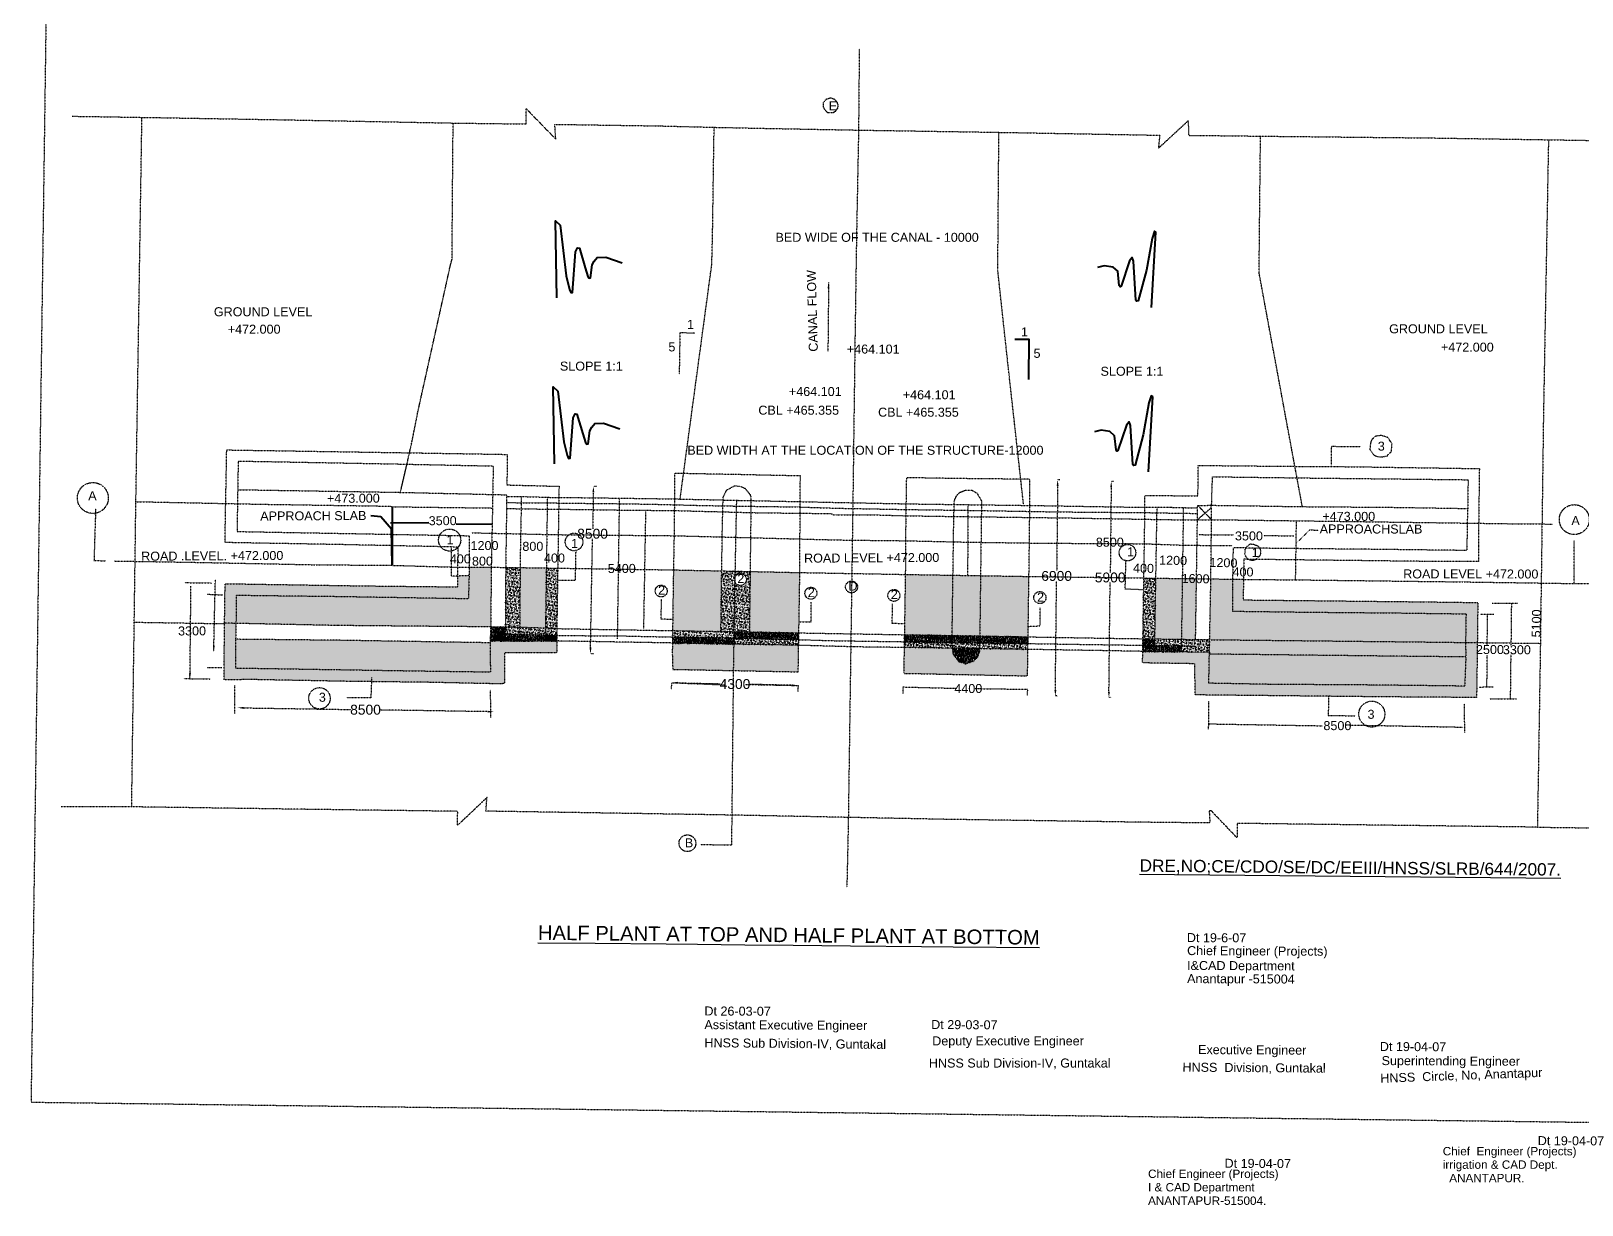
# Model space of a CAD drawing. Header units: metres. Extents: x 17032 to 26860, y 20130 to 24759.
# Drawn here: x 20318 to 24244, y 20130 to 23101 of the extents above; entities that cross this region are included whole.
import ezdxf

# ---------------------------------------------------------------- set-up
doc = ezdxf.new("R2010")
doc.units = ezdxf.units.M
doc.header["$MEASUREMENT"] = 0
doc.linetypes.add('DASHDOT', pattern=[1, 0.5, -0.25, 0, -0.25])
doc.layers.add('DIMENSION', color=255, linetype='Continuous')
doc.styles.get("Standard").update_dxf_attribs({"font": 'arial.ttf'})
doc.dimstyles.new('dig', dxfattribs={"dimtxt": 25, "dimasz": 15, "dimexe": 0.18, "dimexo": 0.0625, "dimgap": 0.09, "dimtad": 0, "dimtih": 1, "dimtoh": 1, "dimdec": 4, "dimzin": 0, "dimdsep": 46, "dimtxsty": 'Standard', "dimcen": 0.09, "dimadec": 0, "dimazin": 0, "dimtfac": 1, "dimtdec": 4, "dimtofl": 0, "dimtmove": 0, "dimatfit": 3, "dimfxl": 1, "dimtolj": 1, "dimtzin": 0, "dimarcsym": 0})
pattern_1 = [(50, (0, 0), (7.1726018, -0.6275213), [0.75, -8.25]), (355, (0, 0), (-1.3875133, 7.5219213), [0.6, -6.6]), (100.451444, (0.598, -0.052), (5.7850885, 6.8943999), [0.637402, -7.0114211]), (46.1842, (0, 2), (10.6724133, -1.6551928), [1.125, -12.375]), (96.635635, (0.889, 1.862), (9.3466195, 9.741186), [0.9561034, -10.5171376]), (351.184164, (0, 2), (9.3466195, 9.741186), [0.9, -9.9]), (21, (1, 1.5), (5.9690705, -4.0261889), [0.75, -8.25]), (326, (1, 1.5), (2.4331533, 7.2515005), [0.6, -6.6]), (71.451445, (1.4974, 1.1645), (8.4022238, 3.2253115), [0.6374019, -7.0114211]), (37.5, (0, 0), (0.12159855, 3.32893854), [0, -6.52, 0, -6.7, 0, -6.625]), (7.5, (0, 0), (2.63069537, 3.9441171), [0, -3.82, 0, -6.37, 0, -2.525]), (327.5, (-2.23, 0), (5.33822436, -0.22554872), [0, -2.5, 0, -7.8, 0, -10.35]), (317.5, (-3.23, 0), (5.8318617, 1.0010498), [0, -3.25, 0, -5.18, 0, -7.35])]

# ---------------------------------------------------------------- blocks, each defined once
blk = doc.blocks.new('*D8')
at = {"layer": 'Defpoints', "color": 0, "linetype": 'DASHDOT', "lineweight": 40, "ltscale": 0.02, "transparency": 16777216}
for p in [(21749.2, 21948.5), (21733.7, 21525.2), (21741.6, 21525.1)]:
    blk.add_point(p, dxfattribs=at)
at = {"layer": 'DIMENSION', "color": 0, "linetype": 'DASHDOT', "lineweight": -2, "ltscale": 0.02, "transparency": 16777216}
for p, q in [((21749.1, 21948.5), (21741.1, 21948.6)), ((21741.1, 21933.6), (21739.4, 21841.7)), ((21734, 21540.2), (21738.9, 21816)), ((21741.5, 21525.1), (21733.5, 21525.2))]:
    blk.add_line(p, q, dxfattribs=at)
at = {"layer": 'DIMENSION', "color": 0, "linetype": 'DASHDOT', "lineweight": 40, "ltscale": 0.02, "transparency": 16777216}
for points in [[(21738.6, 21933.7), (21743.6, 21933.6), (21741.3, 21948.6)], [(21731.5, 21540.3), (21736.5, 21540.2), (21733.7, 21525.2)]]:
    blk.add_solid(points, dxfattribs=at)
at = {"layer": 'DIMENSION', "color": 0, "linetype": 'DASHDOT', "ltscale": 0.02, "transparency": 16777216, "insert": (21739.2, 21828.8), "char_height": 25, "attachment_point": 5}
blk.add_mtext('\\A1;8500', dxfattribs=at)
blk = doc.blocks.new('*D9')
at = {"layer": 'Defpoints', "color": 0, "linetype": 'DASHDOT', "lineweight": 40, "ltscale": 0.02, "transparency": 16777216}
for p in [(22922.1, 21965.1), (22910.5, 21418.3), (22916.2, 21418.2)]:
    blk.add_point(p, dxfattribs=at)
at = {"layer": 'DIMENSION', "color": 0, "linetype": 'DASHDOT', "lineweight": -2, "ltscale": 0.02, "transparency": 16777216}
for p, q in [((22916.3, 21950.2), (22913.9, 21734.9)), ((22922.1, 21965.1), (22916.2, 21965.2)), ((22910.6, 21433.3), (22913.6, 21709.2)), ((22916.1, 21418.2), (22910.3, 21418.3))]:
    blk.add_line(p, q, dxfattribs=at)
at = {"layer": 'DIMENSION', "color": 0, "linetype": 'DASHDOT', "lineweight": 40, "ltscale": 0.02, "transparency": 16777216}
for points in [[(22913.8, 21950.2), (22918.8, 21950.2), (22916.4, 21965.2)], [(22908.1, 21433.3), (22913.1, 21433.3), (22910.5, 21418.3)]]:
    blk.add_solid(points, dxfattribs=at)
at = {"layer": 'DIMENSION', "color": 0, "linetype": 'DASHDOT', "ltscale": 0.02, "transparency": 16777216, "insert": (22913.8, 21722), "char_height": 25, "attachment_point": 5}
blk.add_mtext('\\A1;6900', dxfattribs=at)
blk = doc.blocks.new('*D10')
at = {"layer": 'Defpoints', "color": 0, "linetype": 'DASHDOT', "lineweight": 40, "ltscale": 0.02, "transparency": 16777216}
for p in [(23057.7, 21961.2), (23046, 21414.3), (23051.7, 21414.3)]:
    blk.add_point(p, dxfattribs=at)
at = {"layer": 'DIMENSION', "color": 0, "linetype": 'DASHDOT', "lineweight": -2, "ltscale": 0.02, "transparency": 16777216}
for p, q in [((23051.8, 21946.3), (23049.5, 21730.9)), ((23057.6, 21961.2), (23051.8, 21961.3)), ((23046.2, 21429.3), (23049.2, 21705.2)), ((23051.7, 21414.3), (23045.8, 21414.3))]:
    blk.add_line(p, q, dxfattribs=at)
at = {"layer": 'DIMENSION', "color": 0, "linetype": 'DASHDOT', "lineweight": 40, "ltscale": 0.02, "transparency": 16777216}
for points in [[(23049.3, 21946.3), (23054.3, 21946.2), (23052, 21961.3)], [(23043.7, 21429.4), (23048.7, 21429.3), (23046, 21414.3)]]:
    blk.add_solid(points, dxfattribs=at)
at = {"layer": 'DIMENSION', "color": 0, "linetype": 'DASHDOT', "ltscale": 0.02, "transparency": 16777216, "insert": (23049.3, 21718.1), "char_height": 25, "attachment_point": 5}
blk.add_mtext('\\A1;5900', dxfattribs=at)
blk = doc.blocks.new('*D15')
at = {"layer": 'Defpoints', "color": 0, "linetype": 'DASHDOT', "lineweight": 40, "ltscale": 0.02, "transparency": 16777216}
for p in [(20840.6, 21388.5), (21488.3, 21378.4), (21488.3, 21378.4)]:
    blk.add_point(p, dxfattribs=at)
at = {"layer": 'DIMENSION', "color": 0, "linetype": 'DASHDOT', "lineweight": -2, "ltscale": 0.02, "transparency": 16777216}
for p, q in [((20840.6, 21388.5), (20840.6, 21388.6)), ((20855.6, 21388.2), (21127, 21384)), ((21473.3, 21378.6), (21201.8, 21382.8)), ((21488.3, 21378.4), (21488.3, 21378.6))]:
    blk.add_line(p, q, dxfattribs=at)
at = {"layer": 'DIMENSION', "color": 0, "linetype": 'DASHDOT', "lineweight": 40, "ltscale": 0.02, "transparency": 16777216}
for points in [[(20855.6, 21390.7), (20855.6, 21385.7), (20840.6, 21388.5)], [(21473.3, 21381.1), (21473.2, 21376.1), (21488.3, 21378.4)]]:
    blk.add_solid(points, dxfattribs=at)
at = {"layer": 'DIMENSION', "color": 0, "linetype": 'DASHDOT', "ltscale": 0.02, "transparency": 16777216, "insert": (21164.4, 21383.4), "char_height": 25, "attachment_point": 5}
blk.add_mtext('\\A1;8500', dxfattribs=at)
blk = doc.blocks.new('*D16')
at = {"layer": 'Defpoints', "color": 0, "linetype": 'DASHDOT', "lineweight": 40, "ltscale": 0.02, "transparency": 16777216}
for p in [(21939.9, 21452), (22259.4, 21444.9), (22259.4, 21444.9)]:
    blk.add_point(p, dxfattribs=at)
at = {"layer": 'DIMENSION', "color": 0, "linetype": 'DASHDOT', "lineweight": -2, "ltscale": 0.02, "transparency": 16777216}
for p, q in [((21939.9, 21452), (21939.9, 21452.2)), ((21954.9, 21451.6), (22061.8, 21449.3)), ((22244.4, 21445.2), (22137.5, 21447.6)), ((22259.4, 21444.9), (22259.4, 21445.1))]:
    blk.add_line(p, q, dxfattribs=at)
at = {"layer": 'DIMENSION', "color": 0, "linetype": 'DASHDOT', "lineweight": 40, "ltscale": 0.02, "transparency": 16777216}
for points in [[(21955, 21454.1), (21954.8, 21449.1), (21939.9, 21452)], [(22244.4, 21447.7), (22244.3, 21442.7), (22259.4, 21444.9)]]:
    blk.add_solid(points, dxfattribs=at)
at = {"layer": 'DIMENSION', "color": 0, "linetype": 'DASHDOT', "ltscale": 0.02, "transparency": 16777216, "insert": (22099.6, 21448.4), "char_height": 25, "attachment_point": 5}
blk.add_mtext('\\A1;4300', dxfattribs=at)

msp = doc.modelspace()

# ---------------------------------------------------------------- hatches: boundary and pattern name
at = {"lineweight": 40}
h = msp.add_hatch(dxfattribs=at)
h.set_pattern_fill('AR-CONC', color=256)
h.set_pattern_definition(pattern_1)
h.paths.add_polyline_path([(21426.51521, 21722.9429), (21397.61459, 21721.78055), (21398.19967, 21694.38236), (21154.92263, 21697.02409), (20808.97343, 21702.53101), (20807.63384, 21602.59325), (20836.50064, 21601.98908), (20837.25056, 21672.60192), (21104.02175, 21669.44365), (21425.00653, 21664.06328)])
h = msp.add_hatch(dxfattribs=at)
h.set_pattern_fill('AR-CONC', color=256)
h.set_pattern_definition(pattern_1)
h.paths.add_polyline_path([(21482.57777, 21742.61713), (21482.60823, 21744.00844), (21426.49061, 21744.31536), (21426.51521, 21722.9429), (21425.00653, 21664.06328), (21104.02175, 21669.44365), (20837.25056, 21672.60192), (20836.50064, 21601.98908), (21093.95484, 21596.60061), (21481.42489, 21593.19261)])
h = msp.add_hatch(dxfattribs=at)
h.set_pattern_fill('AR-CONC', color=256)
h.set_pattern_definition(pattern_1)
h.paths.add_polyline_path([(21555.87833, 21743.25393), (21519.22237, 21743.80818), (21518.73515, 21592.86444), (21554.90065, 21591.75491), (21554.90241, 21631.79445)])
h = msp.add_hatch(dxfattribs=at)
h.set_pattern_fill('AR-CONC', color=256)
h.set_pattern_definition(pattern_1)
h.paths.add_polyline_path([(21622.12421, 21742.25228), (21555.87833, 21743.25393), (21554.90241, 21631.79445), (21554.90065, 21591.75491), (21619.96724, 21589.75871)])
h = msp.add_hatch(dxfattribs=at)
h.set_pattern_fill('AR-CONC', color=256)
h.set_pattern_definition(pattern_1)
h.paths.add_polyline_path([(21650.95495, 21741.81635), (21622.12421, 21742.25228), (21619.9703, 21589.97491), (21619.97245, 21589.75855), (21648.74999, 21588.87568), (21649.19667, 21630.96255)])
h = msp.add_hatch(dxfattribs=at)
h.set_pattern_fill('AR-CONC', color=256)
h.set_pattern_definition(pattern_1)
h.paths.add_polyline_path([(22066.06747, 21734.8463), (21946.50756, 21737.3475), (21943.83619, 21737.38789), (21943.20688, 21703.36008), (21941.63127, 21583.71981), (22063.9121, 21581.5782)])
h = msp.add_hatch(dxfattribs=at)
h.set_pattern_fill('AR-CONC', color=256)
h.set_pattern_definition(pattern_1)
h.paths.add_polyline_path([(22099.42272, 21685.74403), (22099.83076, 21706.54515, -0.113983556), (22098.30303, 21713.15966, -0.1239293436), (22100.1006, 21720.30068), (22100.37185, 21734.12865), (22066.06747, 21734.8463), (22063.9121, 21581.5782), (22097.73754, 21580.98578)])
h = msp.add_hatch(dxfattribs=at)
h.set_pattern_fill('AR-CONC', color=256)
h.set_pattern_definition(pattern_1)
h.paths.add_polyline_path([(22137.35231, 21670.44256), (22137.97877, 21733.34192), (22100.37185, 21734.12865), (22100.1006, 21720.30068, -0.7794712909), (22128.46896, 21713.15966, -0.7953586381), (22099.83076, 21706.54515), (22099.42272, 21685.74403), (22097.73754, 21580.98578), (22124.95795, 21580.50905), (22135.91171, 21580.30863)])
h = msp.add_hatch(dxfattribs=at)
h.set_pattern_fill('AR-CONC', color=256)
h.set_pattern_definition(pattern_1)
h.paths.add_polyline_path([(22263.34107, 21700.46545), (22263.53682, 21730.71772), (22262.70176, 21730.73271), (22137.97877, 21733.34192), (22137.35231, 21670.44256), (22135.91171, 21580.30863), (22261.34408, 21578.01366)])
h = msp.add_hatch(dxfattribs=at)
h.set_pattern_fill('AR-CONC', color=256)
h.set_pattern_definition(pattern_1)
h.paths.add_polyline_path([(22651.40341, 21723.95156), (22546.88074, 21725.6325), (22530.69793, 21725.92294), (22528.49968, 21579.39865), (22528.39375, 21573.33176), (22649.41014, 21571.23395), (22649.39866, 21581.01338)])
h = msp.add_hatch(dxfattribs=at)
h.set_pattern_fill('AR-CONC', color=256)
h.set_pattern_definition(pattern_1)
h.paths.add_polyline_path([(22720.4941, 21671.65048), (22721.18103, 21722.8294), (22651.40341, 21723.95156), (22649.39866, 21581.01338), (22649.41014, 21571.23395), (22719.28416, 21570.02269)])
h = msp.add_hatch(dxfattribs=at)
h.set_pattern_fill('AR-CONC', color=256)
h.set_pattern_definition(pattern_1)
h.paths.add_polyline_path([(22843.71538, 21720.8588), (22721.18103, 21722.8294), (22720.4941, 21671.65048), (22719.28416, 21570.02269), (22841.57398, 21567.90281)])
h = msp.add_hatch(dxfattribs=at)
h.set_pattern_fill('AR-CONC', color=256)
h.set_pattern_definition(pattern_1)
h.paths.add_polyline_path([(23164.98273, 21716.4939), (23134.67081, 21716.90183), (23132.29639, 21563.17046), (23162.37, 21562.75065)])
h = msp.add_hatch(dxfattribs=at)
h.set_pattern_fill('AR-CONC', color=256)
h.set_pattern_definition(pattern_1)
h.paths.add_polyline_path([(23232.66901, 21715.58298), (23164.98273, 21716.4939), (23162.37, 21562.75065), (23230.38208, 21561.80125)])
h = msp.add_hatch(dxfattribs=at)
h.set_pattern_fill('AR-CONC', color=256)
h.set_pattern_definition(pattern_1)
h.paths.add_polyline_path([(23267.85414, 21715.10947), (23232.66901, 21715.58298), (23230.38208, 21561.80125), (23265.50326, 21561.31098)])
h.paths.add_polyline_path([(23220.42377, 21692.48232), (23302.5825, 21690.58657), (23303.66532, 21737.51444), (23221.50659, 21739.41019)], flags=9)
h = msp.add_hatch(dxfattribs=at)
h.set_pattern_fill('AR-CONC', color=256)
h.set_pattern_definition(pattern_1)
h.paths.add_polyline_path([(23950.08451, 21626.17173), (23886.50776, 21626.92327), (23795.51338, 21628.23066), (23533.32166, 21630.61358), (23358.92329, 21632.9093), (23358.78986, 21691.41644), (23359.15543, 21713.88075), (23304.13361, 21714.62122), (23303.89753, 21694.74456), (23301.22273, 21567.5672), (23301.09517, 21560.81414), (23303.14083, 21560.78559), (23868.05285, 21554.67888), (23948.89669, 21553.72931)])
h = msp.add_hatch(dxfattribs=at)
h.set_pattern_fill('AR-CONC', color=256)
h.set_pattern_definition(pattern_1)
h.paths.add_polyline_path([(23979.91153, 21654.80908), (23848.41305, 21656.52017), (23385.97155, 21661.45669), (23386.40037, 21690.04383), (23386.75236, 21713.50935), (23359.15543, 21713.88075), (23358.78986, 21691.41644), (23358.92329, 21632.9093), (23533.32166, 21630.61358), (23795.51338, 21628.23066), (23886.50776, 21626.92327), (23950.08451, 21626.17173), (23948.89669, 21553.72931), (23978.63621, 21553.38)])
h = msp.add_hatch(dxfattribs=at)
h.set_pattern_fill('AR-CONC', color=256)
h.set_pattern_definition(pattern_1)
h.paths.add_polyline_path([(20835.60539, 21561.74806), (20836.50064, 21601.98908), (20807.63384, 21602.59325), (20806.78657, 21523.97733), (20806.90766, 21459.52626), (20888.62063, 21459.60581), (21124.09593, 21455.14402), (21321.44917, 21452.88473), (21509.8944, 21448.74489), (21515.82994, 21450.83804), (21516.46411, 21527.26384), (21648.39758, 21527.26384), (21648.39758, 21555.671), (21648.4174, 21557.53917), (21515.28989, 21557.53917), (21481.01838, 21557.53917), (21480.96464, 21552.82615), (21481.2495, 21479.19406), (21286.64992, 21481.92399), (21088.31717, 21485.07803), (20834.88121, 21489.16061)])
h = msp.add_hatch(dxfattribs=at)
h.set_pattern_fill('AR-CONC', color=256)
h.set_pattern_definition(pattern_1)
h.paths.add_polyline_path([(21499.15518, 21574.52597), (21481.42489, 21593.19261), (21481.01838, 21557.53917)])
h = msp.add_hatch(dxfattribs=at)
h.set_pattern_fill('AR-CONC', color=256)
h.set_pattern_definition(pattern_1)
h.paths.add_polyline_path([(21518.73515, 21592.86444), (21481.42489, 21593.19261), (21499.15518, 21574.52597)])
h = msp.add_hatch(dxfattribs=at)
h.set_pattern_fill('AR-CONC', color=256)
h.set_pattern_definition(pattern_1)
h.paths.add_polyline_path([(21518.73515, 21592.86444), (21499.15518, 21574.52597), (21515.28989, 21557.53917)])
h = msp.add_hatch(dxfattribs=at)
h.set_pattern_fill('AR-CONC', color=256)
h.set_pattern_definition(pattern_1)
h.paths.add_polyline_path([(21554.90064, 21591.71926), (21554.90065, 21591.75491), (21518.73515, 21592.86444), (21517.04038, 21575.48747), (21554.5474, 21574.28165)])
h = msp.add_hatch(dxfattribs=at)
h.set_pattern_fill('AR-CONC', color=256)
h.set_pattern_definition(pattern_1)
h.paths.add_polyline_path([(21480.96464, 21552.82615), (21088.20385, 21559.35675), (20835.60539, 21561.74806), (20834.88121, 21489.16061), (21088.31717, 21485.07803), (21286.64992, 21481.92399), (21481.2495, 21479.19406)])
h = msp.add_hatch(dxfattribs=at)
h.set_pattern_fill('AR-CONC', color=256)
h.set_pattern_definition(pattern_1)
h.paths.add_polyline_path([(21499.15518, 21574.52597), (21481.01838, 21557.53917), (21515.28989, 21557.53917)])
h = msp.add_hatch(dxfattribs=at)
h.set_pattern_fill('AR-CONC', color=256)
h.set_pattern_definition(pattern_1)
h.paths.add_polyline_path([(21554.5474, 21574.28165), (21517.04038, 21575.48747), (21515.28989, 21557.53917), (21554.20824, 21557.53917)])
h = msp.add_hatch(dxfattribs=at)
h.set_pattern_fill('AR-CONC', color=256)
h.set_pattern_definition(pattern_1)
h.paths.add_polyline_path([(21620.14679, 21572.17267), (21554.5474, 21574.28165), (21554.20824, 21557.53917), (21620.29186, 21557.53917)])
h = msp.add_hatch(dxfattribs=at)
h.set_pattern_fill('AR-CONC', color=256)
h.set_pattern_definition(pattern_1)
h.paths.add_polyline_path([(21619.97245, 21589.75855), (21554.90137, 21591.75489), (21554.5474, 21574.28165), (21620.14679, 21572.17267)])
h = msp.add_hatch(dxfattribs=at)
h.set_pattern_fill('AR-CONC', color=256)
h.set_pattern_definition(pattern_1)
h.paths.add_polyline_path([(21648.74999, 21588.87568), (21619.97245, 21589.75855), (21620.14679, 21572.17267), (21648.56302, 21571.25911)])
h = msp.add_hatch(dxfattribs=at)
h.set_pattern_fill('AR-CONC', color=256)
h.set_pattern_definition(pattern_1)
h.paths.add_polyline_path([(21648.56302, 21571.25911), (21620.14679, 21572.17267), (21620.29186, 21557.53917), (21648.4174, 21557.53917)])
h = msp.add_hatch(dxfattribs=at)
h.set_pattern_fill('AR-CONC', color=256)
h.set_pattern_definition(pattern_1)
h.paths.add_polyline_path([(22097.48104, 21565.04036), (21941.41719, 21567.46408), (21941.21747, 21552.29878), (22097.23101, 21549.49754)])
h = msp.add_hatch(dxfattribs=at)
h.set_pattern_fill('AR-CONC', color=256)
h.set_pattern_definition(pattern_1)
h.paths.add_polyline_path([(22097.73754, 21580.98578), (21941.63127, 21583.71981), (21941.41721, 21567.46588), (21941.67707, 21567.46004), (22097.48104, 21565.04036)])
h = msp.add_hatch(dxfattribs=at)
h.set_pattern_fill('AR-CONC', color=256)
h.set_pattern_definition(pattern_1)
h.paths.add_polyline_path([(22261.06372, 21560.82254), (22134.93983, 21564.45862), (22097.48104, 21565.04036), (22097.23101, 21549.49754), (22254.23644, 21546.6785), (22260.83001, 21546.49211)])
h = msp.add_hatch(dxfattribs=at)
h.set_pattern_fill('AR-CONC', color=256)
h.set_pattern_definition(pattern_1)
h.paths.add_polyline_path([(22135.91171, 21580.30863), (22124.95795, 21580.50905), (22097.73754, 21580.98578), (22097.48104, 21565.04036), (22135.6582, 21564.44746)])
h = msp.add_hatch(dxfattribs=at)
h.set_pattern_fill('AR-CONC', color=256)
h.set_pattern_definition(pattern_1)
h.paths.add_polyline_path([(22261.34408, 21578.01366), (22135.91171, 21580.30863), (22135.65805, 21564.43791), (22261.06372, 21560.82254)])
h = msp.add_hatch(dxfattribs=at)
h.set_pattern_fill('AR-CONC', color=256)
h.set_pattern_definition(pattern_1)
h.paths.add_polyline_path([(22649.43057, 21553.84296), (22549.44423, 21555.34342), (22528.085, 21555.64858), (22527.8287, 21540.96928), (22605.56752, 21540.01548), (22650.21659, 21539.27679), (22649.44037, 21545.4976)])
h = msp.add_hatch(dxfattribs=at)
h.set_pattern_fill('AR-CONC', color=256)
h.set_pattern_definition(pattern_1)
h.paths.add_polyline_path([(22649.41014, 21571.23395), (22528.39375, 21573.33176), (22528.085, 21555.64858), (22549.44423, 21555.34342), (22649.43057, 21553.84296)])
h = msp.add_hatch(dxfattribs=at)
h.set_pattern_fill('AR-CONC', color=256)
h.set_pattern_definition(pattern_1)
h.paths.add_polyline_path([(22719.28416, 21570.02269), (22649.41014, 21571.23395), (22649.43057, 21553.84296), (22719.03234, 21552.79847), (22719.12318, 21556.50138)])
h = msp.add_hatch(dxfattribs=at)
h.set_pattern_fill('AR-CONC', color=256)
h.set_pattern_definition(pattern_1)
h.paths.add_polyline_path([(22719.03234, 21552.79847), (22649.43057, 21553.84296), (22649.44037, 21545.4976), (22650.21659, 21539.27679), (22718.67287, 21538.14423)])
h = msp.add_hatch(dxfattribs=at)
h.set_pattern_fill('AR-CONC', color=256)
h.set_pattern_definition(pattern_1)
h.paths.add_polyline_path([(22841.57398, 21567.90281), (22719.28416, 21570.02269), (22719.12318, 21556.50138), (22719.03234, 21552.79847), (22841.33683, 21550.96309)])
h = msp.add_hatch(dxfattribs=at)
h.set_pattern_fill('AR-CONC', color=256)
h.set_pattern_definition(pattern_1)
h.paths.add_polyline_path([(23300.4909, 21528.82232), (23161.8252, 21530.69277), (23131.80272, 21531.2076), (23131.35267, 21502.06918), (23263.72849, 21499.82697), (23264.31362, 21421.02507), (23741.54252, 21415.98485), (23976.77705, 21414.40903), (23977.74473, 21482.47905), (23978.63621, 21553.38), (23948.89669, 21553.72931), (23948.83509, 21549.97276), (23949.5623, 21517.05309), (23946.66193, 21443.27148), (23710.40113, 21446.01094), (23453.72189, 21447.61903), (23299.01206, 21450.52957)])
h.paths.add_polyline_path([(23968.56495, 21511.9476), (24050.74553, 21511.88973), (24050.77858, 21558.83009), (23968.59801, 21558.88796)], flags=9)
h = msp.add_hatch(dxfattribs=at)
h.set_pattern_fill('AR-CONC', color=256)
h.set_pattern_definition(pattern_1)
h.paths.add_polyline_path([(23162.37, 21562.75065), (23132.29639, 21563.17046), (23132.04068, 21546.61456), (23162.08815, 21546.1655)])
h = msp.add_hatch(dxfattribs=at)
h.set_pattern_fill('AR-CONC', color=256)
h.set_pattern_definition(pattern_1)
h.paths.add_polyline_path([(23230.38208, 21561.80125), (23162.37, 21562.75065), (23162.08815, 21546.1655), (23230.13444, 21545.14856)])
h = msp.add_hatch(dxfattribs=at)
h.set_pattern_fill('AR-CONC', color=256)
h.set_pattern_definition(pattern_1)
h.paths.add_polyline_path([(23301.09517, 21560.81414), (23230.38208, 21561.80125), (23229.90581, 21529.77444), (23300.4909, 21528.82232)])
h = msp.add_hatch(dxfattribs=at)
h.set_pattern_fill('AR-CONC', color=256)
h.set_pattern_definition(pattern_1)
h.paths.add_polyline_path([(23948.83509, 21549.97276), (23948.89669, 21553.72931), (23868.05285, 21554.67888), (23303.14083, 21560.78559), (23301.09517, 21560.81414), (23300.4909, 21528.82232), (23301.337, 21528.8109), (23301.337, 21524.30289), (23780.50473, 21518.83961), (23949.5623, 21517.05309)])
h = msp.add_hatch(dxfattribs=at)
h.set_pattern_fill('AR-CONC', color=256)
h.set_pattern_definition(pattern_1)
h.paths.add_polyline_path([(22097.23101, 21549.49754), (21941.21747, 21552.29878), (21940.86426, 21525.47843), (21942.08347, 21485.67251), (22096.16367, 21482.62698), (22096.17934, 21484.12085)])
h = msp.add_hatch(dxfattribs=at)
h.set_pattern_fill('AR-CONC', color=256)
h.set_pattern_definition(pattern_1)
h.paths.add_polyline_path([(22260.83001, 21546.49211), (22254.23644, 21546.6785), (22097.23101, 21549.49754), (22096.17934, 21484.12085), (22096.16367, 21482.62698), (22259.73574, 21479.39384)])
h = msp.add_hatch(dxfattribs=at)
h.set_pattern_fill('AR-CONC', color=256)
h.set_pattern_definition(pattern_1)
h.paths.add_polyline_path([(22667.51472, 21504.20498), (22652.15566, 21523.7367), (22650.21659, 21539.27679), (22605.56752, 21540.01548), (22527.8287, 21540.96928), (22526.68795, 21475.63503), (22840.1908, 21469.10453), (22841.12895, 21536.11467), (22816.28875, 21536.52925), (22718.67287, 21538.14423), (22718.53268, 21532.42939), (22713.26977, 21516.2245), (22702.63656, 21506.35132), (22684.80711, 21500.23425)])
h = msp.add_hatch(dxfattribs=at)
h.set_pattern_fill('AR-CONC', color=256)
h.set_pattern_definition(pattern_1)
h.paths.add_polyline_path([(22718.53268, 21532.42939), (22718.67287, 21538.14423), (22650.21659, 21539.27679), (22652.15566, 21523.7367), (22667.51472, 21504.20498), (22684.80711, 21500.23425), (22702.63656, 21506.35132), (22713.26977, 21516.2245)])
h = msp.add_hatch(dxfattribs=at)
h.set_pattern_fill('AR-CONC', color=256)
h.set_pattern_definition(pattern_1)
h.paths.add_polyline_path([(22841.33683, 21550.96309), (22719.03234, 21552.79847), (22718.67287, 21538.14423), (22816.28875, 21536.52925), (22841.12895, 21536.11467)])
h = msp.add_hatch(dxfattribs=at)
h.set_pattern_fill('AR-CONC', color=256)
h.set_pattern_definition(pattern_1)
h.paths.add_polyline_path([(23162.08815, 21546.1655), (23132.04068, 21546.61456), (23131.80272, 21531.2076), (23161.8252, 21530.69277)])
h = msp.add_hatch(dxfattribs=at)
h.set_pattern_fill('AR-CONC', color=256)
h.set_pattern_definition(pattern_1)
h.paths.add_polyline_path([(23230.13444, 21545.14856), (23162.08815, 21546.1655), (23161.8252, 21530.69277), (23229.90581, 21529.77444)])
h = msp.add_hatch(dxfattribs=at)
h.set_pattern_fill('AR-CONC', color=256)
h.set_pattern_definition(pattern_1)
h.paths.add_polyline_path([(23949.5623, 21517.05309), (23780.50473, 21518.83961), (23300.40573, 21524.3135), (23299.01206, 21450.52957), (23453.72189, 21447.61903), (23710.40113, 21446.01094), (23946.66193, 21443.27148)])

# ---------------------------------------------------------------- linework, layer by layer
for points in [[(21649.08231, 22425.64045), (21645.29977, 22620.95435), (21657.09036, 22609.64819), (21672.18226, 22481.51183), (21680.75806, 22447.38053), (21684.04603, 22439.61563), (21688.21873, 22439.77594), (21695.88986, 22542.68198), (21701.38824, 22552.64285), (21705.6397, 22551.36884), (21720.64663, 22501.93672), (21727.29108, 22480.0502), (21730.4121, 22475.69203), (21733.91595, 22476.31701), (21738.35304, 22509.76002), (21743.57709, 22518.50398), (21750.91905, 22527.81206), (21772.66248, 22529.08135), (21814.04985, 22514.6848)], [(23153.97952, 22401.61066), (23165.10966, 22591.83832), (23161.15234, 22594.36405), (23155.45725, 22576.45088), (23141.00803, 22495.6416), (23120.24535, 22418.80591), (23116.12209, 22417.8961), (23114.38502, 22420.42374), (23108.51627, 22518.72075), (23105.11465, 22527.90789), (23098.33158, 22519.65034), (23076.88789, 22455.54923), (23074.30205, 22453.67491), (23072.24615, 22457.16631), (23068.59122, 22493.11249), (23056.5128, 22504.00732), (23034.23663, 22507.16232), (23017.28014, 22502.6789)], [(22807.62682, 22321.40517), (22843.05356, 22321.72982), (22842.40353, 22219.14086)], [(21643.02788, 22005.67392), (21639.24534, 22200.98782), (21651.03593, 22189.68166), (21666.12784, 22061.5453), (21674.70363, 22027.414), (21677.9916, 22019.6491), (21682.1643, 22019.80941), (21689.83543, 22122.71545), (21695.33381, 22132.67632), (21699.58527, 22131.40231), (21714.5922, 22081.97018), (21721.23665, 22060.08367), (21724.35767, 22055.7255), (21727.86152, 22056.35047), (21732.29861, 22089.79349), (21737.52266, 22098.53744), (21744.86462, 22107.84553), (21766.60805, 22109.11482), (21807.99542, 22094.71827)], [(23145.94506, 21985.61886), (23157.07519, 22175.84652), (23153.11787, 22178.37225), (23147.42279, 22160.45908), (23132.97356, 22079.6498), (23112.21088, 22002.81411), (23108.08763, 22001.9043), (23106.35056, 22004.43194), (23100.48181, 22102.72895), (23097.08019, 22111.91609), (23090.29712, 22103.65854), (23068.85343, 22039.55743), (23066.26759, 22037.68311), (23064.21169, 22041.17451), (23060.55675, 22077.1207), (23048.47834, 22088.01552), (23026.20217, 22091.17052), (23009.24567, 22086.68711)], [(21231.72693, 21749.84819), (21230.36354, 21840.63612), (21203.09636, 21871.50402), (21177.64694, 21874.22766)], [(21232.18175, 21897.97747), (21231.72693, 21749.84819)], [(21227.23122, 21856.12474), (21324.48426, 21857.48656)], [(21393.56116, 21853.85505), (21484.90631, 21853.40111)]]:
    msp.add_lwpolyline(points, dxfattribs=at)
at = {"layer": 'DIMENSION', "linetype": 'DASHDOT', "ltscale": 0.02}
for points in [[(20317.70143, 20390.19113), (25496.89804, 20323.23412), (25532.40743, 22409.84634), (25561.40794, 24678.39227), (20377.96069, 24758.78492), (20317.70143, 20390.19113)], [(22414.20037, 23056.60066), (22412.40252, 22850.58332), (22407.02753, 22571.73809), (22403.3228, 22322.24617), (22397.95282, 21908.31494), (22391.97887, 21494.95398), (22386.14832, 21087.32247), (22382.74187, 20934.17438)], [(22353.05214, 22897.28134), (22347.35796, 22893.93461), (22334.39054, 22894.12584), (22327.83508, 22900.77151), (22323.60127, 22909.12541), (22323.31175, 22918.97695), (22331.03468, 22929.38345), (22341.71596, 22932.45465), (22351.47514, 22928.99955), (22357.31528, 22921.93578), (22359.69743, 22915.17913), (22359.4669, 22906.50299), (22353.05214, 22897.28134)], [(20421.4759, 22885.6755), (20598.50235, 22882.83666), (20961.37721, 22876.62105), (21386.13632, 22868.44058), (21571.2044, 22866.05413), (21570.94777, 22904.87943), (21645.978, 22827.52022), (21643.56876, 22865.14279), (21909.88896, 22861.15462), (22046.78643, 22857.69014), (22181.23788, 22854.88338), (22412.40252, 22850.58332), (22767.77769, 22844.95711), (23174.67129, 22837.58564), (23171.3144, 22804.55261), (23246.64935, 22874.09335), (23248.07532, 22837.35398), (23429.81843, 22835.28447), (23875.86269, 22830.53731), (24158.74511, 22826.14077), (24324.84427, 22823.55928)], [(20572.48816, 21137.66977), (20579.04917, 21605.06711), (20583.15958, 21910.16228), (20598.50235, 22882.83666)], [(21252.70605, 21933.69444), (21270.14286, 22008.32081), (21281.59316, 22060.17489), (21297.25154, 22138.94774), (21379.50795, 22509.34444), (21383.36498, 22523.06067), (21386.13632, 22868.44058)], [(21960.75092, 21917.08218), (22040.91272, 22510.18216), (22042.86575, 22584.73471), (22046.78643, 22857.69014)], [(24158.74511, 22826.14077), (24145.88678, 22121.42475), (24142.38775, 21854.10858), (24137.48605, 21497.27558), (24130.74158, 21086.26096), (23444.31688, 21094.92294), (23370.6664, 21095.85234), (23370.43134, 21059.19961), (23304.93372, 21127.93257), (23299.93318, 21127.93257), (23301.73726, 21096.84122), (23120.63889, 21098.78805), (22635.23949, 21105.95755), (22089.89541, 21116.78944), (21469.12929, 21126.74018), (21471.94093, 21161.35124), (21397.01813, 21090.52599), (21397.78676, 21126.28282), (20995.6969, 21131.58939), (20572.48816, 21137.66977), (20394.18607, 21137.34787)], [(22830.10111, 21902.64032), (22792.30941, 22242.20432), (22764.87662, 22495.77486), (22766.46516, 22709.36659), (22767.77769, 22844.95711)], [(23535.77807, 21897.52418), (23513.96182, 22014.96894), (23426.28332, 22489.07915), (23429.81843, 22835.28447)], [(21997.62682, 22336.59548), (21960.18591, 22337.39764), (21958.39476, 22232.99857)], [(23706.6421, 22041.41308), (23716.49528, 22028.39223), (23724.20302, 22024.74004), (23735.24816, 22023.07274), (23750.26633, 22025.85158), (23761.31147, 22037.36391), (23762.71327, 22056.8098), (23752.04243, 22072.70293), (23735.39218, 22077.63815), (23720.01659, 22075.64814), (23711.33298, 22066.65332), (23708.06666, 22058.5341), (23706.6421, 22041.41308)], [(20813.04917, 22041.09013), (21305.96559, 22033.32111), (21523.06911, 22029.70401), (21522.31938, 21952.52406), (21654.2398, 21948.91614), (21649.19667, 21630.96255), (21648.39758, 21555.671), (21648.39758, 21527.26384), (21516.46411, 21527.26384), (21515.82994, 21450.83804), (21509.8944, 21448.74489), (21321.44917, 21452.88473), (21124.09593, 21455.14402), (20888.62063, 21459.60581), (20806.90766, 21459.52626), (20806.78657, 21523.97733), (20807.63384, 21602.59325), (20808.97343, 21702.53101), (21154.92263, 21697.02409), (21398.19967, 21694.38236), (21397.60387, 21722.28254), (21398.9415, 21795.09931)], [(21398.9415, 21795.09931), (21095.28421, 21801.53946), (20808.67251, 21806.67206), (20813.04917, 22041.09013)], [(23609.67101, 22002.85298), (23609.97806, 22050.28629), (23683.68648, 22049.43242)], [(20842.08211, 22012.90892), (21238.48178, 22005.60134), (21487.66991, 22000.33393), (21486.38084, 21928.30206), (21484.49632, 21830.24054), (21482.57777, 21742.61713), (21481.42489, 21593.19261), (21093.95484, 21596.60061), (20807.63384, 21602.59325)], [(20842.08211, 22012.90892), (20839.10551, 21834.54232), (21063.22907, 21830.52174), (21426.3991, 21823.80733), (21426.51521, 21722.9429), (21425.00653, 21664.06328), (21104.02175, 21669.44365), (20837.25056, 21672.60192), (20836.50064, 21601.98908)], [(23131.35267, 21502.06918), (23136.90717, 21861.69503), (23136.90717, 21925.66978), (23271.51609, 21924.94943), (23271.98476, 22001.78631), (23491.10735, 21999.71339), (23664.1162, 21998.55522), (23983.78095, 21993.78985), (23981.30899, 21798.28427), (23981.21683, 21758.42566), (23845.14068, 21758.90709), (23580.13896, 21762.02062), (23387.51327, 21764.23521), (23386.40037, 21690.04383), (23385.97155, 21661.45669), (23848.41305, 21656.52017), (23979.91153, 21654.80908), (23977.74473, 21482.47905), (23976.77705, 21414.40903), (23741.54252, 21415.98485), (23264.31362, 21421.02507), (23263.72849, 21499.82697), (23131.35267, 21502.06918)], [(21942.08347, 21485.67251), (22259.73574, 21479.39384), (22263.34107, 21700.46545), (22265.11839, 21975.1479), (22094.85922, 21978.8559), (21946.8956, 21981.59601), (21945.51726, 21828.28574), (21943.20688, 21703.36008), (21940.86426, 21525.47843), (21942.08347, 21485.67251)], [(22063.9121, 21581.57813), (22067.43051, 21831.77189), (22069.61662, 21921.02441), (22079.09117, 21940.09002), (22098.98953, 21950.40698), (22112.60319, 21949.14894), (22125.10192, 21943.8126), (22137.61971, 21928.27645), (22139.89002, 21922.22729), (22139.57448, 21868.16447), (22138.60867, 21796.58661), (22137.35231, 21670.44256), (22135.65813, 21564.44319)], [(22526.68795, 21475.63503), (22840.1908, 21469.10453), (22845.47132, 21846.28216), (22845.87125, 21966.8335), (22670.51484, 21968.48731), (22533.43062, 21970.78436), (22531.73208, 21859.88036), (22531.12448, 21754.35514), (22528.49968, 21579.39865), (22526.68795, 21475.63503)], [(23307.57032, 21973.17228), (23560.16929, 21969.93402), (23955.25946, 21965.63314), (23954.30174, 21892.80696), (23952.92446, 21856.49771), (23952.21875, 21786.57603), (23693.69988, 21789.61519), (23487.03827, 21791.51203), (23360.44724, 21793.2632), (23358.78986, 21691.41644), (23358.92329, 21632.9093), (23533.32166, 21630.61358), (23795.51338, 21628.23066), (23886.50776, 21626.92327), (23950.08451, 21626.17173), (23948.83509, 21549.97276), (23949.5623, 21517.05309), (23946.66193, 21443.27148), (23710.40113, 21446.01094), (23453.72189, 21447.61903), (23299.01206, 21450.52957), (23301.22273, 21567.5672), (23303.89753, 21694.74456), (23305.91471, 21864.57952)], [(23307.57032, 21973.17228), (23305.24628, 21900.99583)], [(20583.15958, 21910.16228), (20898.95687, 21903.64306), (21226.56917, 21898.66155), (21232.67063, 21897.24379), (21485.12798, 21894.02768)], [(20840.87352, 21940.48689), (21252.70605, 21933.69444), (21486.38084, 21928.30206)], [(21486.38084, 21928.30206), (21521.75555, 21927.49083), (21520.493, 21829.03209), (21519.22237, 21743.80818), (21518.73515, 21592.86444)], [(21521.51302, 21908.59461), (21557.23587, 21906.89654), (21624.21318, 21907.57963), (21657.66456, 21906.41233), (21769.74999, 21905.46841), (21885.16805, 21903.82675), (22020.04186, 21900.36641), (22098.17119, 21899.07643), (22259.83405, 21896.70309), (22356.49573, 21893.57866), (22533.31519, 21890.2555), (22690.13243, 21888.16246), (22913.10208, 21884.3014), (23051.4495, 21883.10924), (23139.17948, 21882.58169), (23168.03705, 21881.68063), (23235.44511, 21881.02591), (23270.45158, 21880.07018)], [(21521.65352, 21922.78242), (21571.57133, 21922.80659), (21631.64028, 21921.03661), (21724.50427, 21920.09541), (21843.28047, 21918.54616), (21947.42694, 21917.0394), (22108.63838, 21913.47484), (22383.90481, 21907.68575), (22543.42956, 21904.45754), (22854.65256, 21900.405), (23094.98328, 21896.42365), (23204.5577, 21895.80493), (23270.72063, 21894.1562)], [(21558.49508, 21922.80027), (21558.24593, 21886.17673), (21556.30421, 21791.89435), (21554.90241, 21631.79445), (21554.90064, 21591.71926), (21554.20872, 21557.56315)], [(21624.65267, 21921.24475), (21623.5999, 21846.58094), (21619.9703, 21589.97491), (21620.29185, 21557.53974)], [(21802.28581, 21562.72807), (21807.51037, 21916.09117)], [(22012.20432, 21042.31305), (22091.53559, 21041.30509), (22096.17934, 21484.12085), (22099.42272, 21685.74403), (22102.73652, 21854.67398), (22104.04445, 21913.57165)], [(22654.81247, 21912.30898), (22660.27205, 21924.69667), (22668.25006, 21933.30577), (22683.03597, 21939.47033), (22698.77922, 21939.47033), (22711.98864, 21931.84386), (22723.60601, 21911.80676), (22722.67227, 21833.93151), (22720.4941, 21671.65048), (22719.12318, 21556.50138), (22718.53268, 21532.42939), (22713.26977, 21516.2245), (22702.63656, 21506.35132), (22684.80711, 21500.23425), (22667.51472, 21504.20498), (22652.15566, 21523.7367), (22649.44037, 21545.4976), (22649.39866, 21581.01338), (22651.56491, 21735.46656), (22653.53799, 21868.24421), (22654.81247, 21912.30898)], [(21521.31548, 21893.07732), (21558.12533, 21891.94495), (21677.57307, 21890.76335), (21807.69202, 21888.91239), (21946.77271, 21887.60869), (22153.17673, 21882.13972), (22342.56138, 21880.02558), (22349.48938, 21876.9669), (22354.96734, 21876.9669), (22445.91837, 21876.90686), (22533.22913, 21874.42174), (22689.23053, 21872.14419), (22773.57624, 21871.15895), (22962.37014, 21868.63944), (23137.27642, 21865.64766), (23234.1331, 21864.06748), (23270.13264, 21864.17234)], [(21873.2723, 21886.36276), (21868.02777, 21588.16899)], [(22689.48704, 21902.55572), (22689.08586, 21876.72144), (22688.85261, 21789.60869), (22688.03749, 21723.36233)], [(23161.8252, 21530.69277), (23168.03348, 21896.01175)], [(23229.90581, 21529.77451), (23235.33772, 21895.03759)], [(23265.50326, 21561.31095), (23270.13264, 21864.17234), (23270.13264, 21880.07888), (23270.13264, 21894.17085)], [(23270.13264, 21894.17085), (23271.01181, 21900.38909), (23305.24628, 21900.99583), (23535.77807, 21897.52418), (23761.75112, 21895.82655), (23954.30174, 21892.80696)], [(23270.13264, 21864.17234), (23305.91471, 21864.57952), (23305.24628, 21900.99583), (23305.24628, 21900.99583)], [(23305.24628, 21894.77566), (23270.13264, 21864.17234)], [(23305.91471, 21864.57952), (23271.01181, 21900.38909)], [(21433.56398, 21831.34333), (21640.53529, 21826.76642), (21948.60411, 21823.9028), (22360.82663, 21813.20439), (22532.4148, 21811.17335), (22689.70605, 21807.63997), (22845.12631, 21805.49565), (22913.47788, 21804.85661), (23137.19045, 21803.62525), (23233.70312, 21799.99124), (23358.13471, 21798.81558)], [(23305.91471, 21864.57952), (23698.05868, 21859.42847), (24068.80981, 21854.22758), (24169.28577, 21853.41663)], [(23518.67609, 21712.14303), (23520.82266, 21859.15151)], [(23519.80957, 21804.83043), (23554.25425, 21838.90762), (23576.87972, 21837.72674)], [(21426.51521, 21722.9429), (21382.39985, 21721.16863), (21382.39985, 21795.45013)], [(23273.75597, 21826.66391), (23362.0149, 21826.00827)], [(23395.44408, 21767.03049), (23390.35018, 21775.83641), (23391.41982, 21790.67106), (23395.8284, 21796.89874), (23403.99676, 21803.28241), (23412.52091, 21802.21778), (23422.66867, 21798.41551), (23428.90189, 21790.46382), (23430.41071, 21781.78144), (23427.96895, 21773.29324), (23417.18039, 21762.96151), (23409.51607, 21761.03764), (23402.88054, 21762.44014), (23395.44408, 21767.03049)], [(23437.92249, 21824.40082), (23514.31051, 21823.60826)], [(24223.37005, 21702.86971), (24223.67712, 21812.06374)], [(20477.07717, 21761.14367), (20506.95365, 21760.43628)], [(20527.8706, 21759.96414), (20744.4718, 21756.36691), (21037.89389, 21750.42655), (21230.33303, 21749.03417), (21382.81786, 21744.55422), (21519.22237, 21743.80818), (21946.50756, 21737.3475), (22262.70176, 21730.73271), (22546.88074, 21725.6325), (22859.46604, 21720.6055), (23428.78233, 21712.94372), (23519.90933, 21712.29425), (23942.54094, 21707.05314), (24223.88258, 21702.89089), (24715.50357, 21699.14614), (25302.39343, 21694.70827)], [(21650.53538, 21711.52431), (21695.80664, 21711.82373), (21697.23934, 21784.46313)], [(23132.74961, 21686.85394), (23087.28054, 21688.79753), (23089.28108, 21761.14537)], [(20707.12275, 21705.2952), (20774.54903, 21704.20269)], [(20763.4182, 21675.86858), (20803.3324, 21674.15325)], [(21941.40813, 21611.55261), (21912.6652, 21613.08429), (21913.67234, 21663.43442)], [(22262.00497, 21605.93912), (22292.02784, 21606.24836), (22292.49213, 21655.88426)], [(22527.93983, 21600.55514), (22497.50535, 21601.88221), (22498.50831, 21651.67387)], [(22842.98116, 21594.48429), (22871.66042, 21595.71231), (22872.3432, 21641.69547)], [(24015.8357, 21653.61882), (24080.83277, 21653.61882)], [(24064.87107, 21653.61948), (24063.74623, 21545.52428)], [(20579.04917, 21605.06711), (20719.38223, 21602.74503), (20807.63384, 21601.28475)], [(20836.50064, 21601.98908), (20835.60539, 21561.74806), (20834.88121, 21489.16061), (21088.31717, 21485.07803), (21286.64992, 21481.92399), (21481.2495, 21479.19406), (21480.96464, 21552.82615), (21481.42489, 21593.19261)], [(21481.42489, 21593.19261), (21518.73515, 21592.86444), (21515.28989, 21557.53917), (21481.01838, 21557.53917)], [(21481.01838, 21557.53917), (21518.73515, 21592.86444)], [(21515.28989, 21557.53917), (21481.42489, 21593.19261)], [(21648.93634, 21588.86996), (21518.73515, 21592.86444)], [(23986.75941, 21625.1997), (24020.71331, 21625.71142)], [(24003.65637, 21546.79165), (24004.80755, 21625.45369)], [(21480.96464, 21552.82615), (21088.20385, 21559.35675), (20835.60539, 21561.74806)], [(21515.28989, 21557.53917), (21648.4174, 21557.53917)], [(21517.25045, 21575.48072), (21648.57102, 21571.25885)], [(23949.5623, 21517.05309), (23780.50473, 21518.83961), (23301.337, 21524.30289), (23301.337, 21528.8109), (23161.8252, 21530.69277), (23009.99797, 21533.29631), (22816.28875, 21536.52925), (22605.56752, 21540.01548), (22401.2732, 21542.52204), (22254.23644, 21546.6785), (21917.71483, 21552.72077), (21648.4174, 21557.53917)], [(21648.56302, 21571.25911), (21804.73506, 21570.53607), (21941.67707, 21567.46004), (22134.93983, 21564.45862), (22354.51725, 21558.12833), (22549.44423, 21555.34342), (22906.136, 21549.99067), (23265.97723, 21544.61289)], [(21648.93634, 21588.86996), (21783.39993, 21586.44863), (21914.86672, 21584.18856), (22124.95795, 21580.50905), (22316.0783, 21577.01222), (23041.26321, 21564.44122), (23303.14083, 21560.78559), (23868.05285, 21554.67888), (24138.21775, 21551.50559)], [(24002.86453, 21441.25143), (24003.9599, 21521.54338)], [(24063.24779, 21522.44116), (24061.98415, 21411.15395)], [(20763.80488, 21490.65091), (20801.01304, 21490.19474)], [(20704.2262, 21462.36878), (20771.1095, 21461.22839)], [(20833.12574, 21444.98545), (20833.12574, 21373.88215)], [(21179.71931, 21465.24803), (21177.87572, 21413.67053), (21115.93128, 21413.67053)], [(21938.70308, 21434.59562), (21939.90695, 21451.9721), (22072.62357, 21446.47315)], [(22125.28679, 21447.58594), (22259.38171, 21444.87147), (22258.48484, 21429.53827)], [(22525.47379, 21424.32384), (22525.72442, 21441.10101), (22659.71659, 21437.62772)], [(22704.96102, 21437.0389), (22840.07398, 21435.20203), (22838.87443, 21419.58491)], [(23983.05572, 21440.78372), (24019.03621, 21441.63969)], [(21480.07548, 21433.51723), (21480.81392, 21363.79784)], [(23298.62602, 21405.11683), (23297.67256, 21334.23031)], [(23602.00685, 21417.75328), (23601.31735, 21368.97165), (23669.17336, 21368.109)], [(23946.94344, 21325.84842), (23946.07419, 21398.61642)], [(24010.58274, 21411.23907), (24078.03388, 21411.23907)], [(23297.50394, 21347.70704), (23585.77306, 21342.86655)], [(23646.25625, 21345.02486), (23943.22466, 21339.35992)], [(24130.74158, 21086.26096), (24285.54549, 21084.15336)]]:
    msp.add_lwpolyline(points, dxfattribs=at)
for centre, radius in [((20474.20682, 21919.42481), 39.12625), ((24224.1359, 21864.70574), 37.81473), ((21377.30723, 21812.88104), 28.00414), ((21692.22236, 21808.09085), 22.272), ((23093.12322, 21781.06655), 20.97864), ((22113.38599, 21713.15966), 15.08297), ((21912.85011, 21683.91438), 15.08297), ((22291.77203, 21678.38148), 15.08297), ((22394.61097, 21694.18974), 15.08297), ((22501.80082, 21672.84861), 15.08297), ((22871.43047, 21667.28454), 15.33323), ((21047.90593, 21412.36993), 27.084), ((23711.59829, 21372.39547), 32.83119), ((21979.14823, 21045.61107), 21.19762)]:
    msp.add_circle(centre, radius, dxfattribs=at)

# ---------------------------------------------------------------- texts
at = {"lineweight": 40}
for s, p in [('Chief  Engineer (Projects)', (23891.14556, 20255.54022)), ('Chief Engineer (Projects)', (23145.22392, 20198.28013)), ('irrigation & CAD Dept.', (23891.14556, 20221.52612)), ('I & CAD Department', (23145.22392, 20164.26603)), ('  ANANTAPUR.', (23891.14556, 20187.51202)), ('ANANTAPUR-515004.', (23145.22392, 20130.25193))]:
    msp.add_text(s, height=21.1739573, dxfattribs=at).set_placement(p)
at = {"layer": 'DIMENSION', "lineweight": 40}
for s, height, p in [('Dt 19-6-07', 22.77874, (23243.42006, 20795.36249)), ('Chief Engineer (Projects)', 22.7787396, (23243.98274, 20762.47786)), ('I&CAD Department ', 22.7787396, (23243.98274, 20724.90346)), ('Anantapur -515004', 22.7787396, (23243.98274, 20691.61362)), ('Dt 26-03-07', 22.7787396, (22022.16976, 20609.62842)), ('Dt 29-03-07', 22.7787396, (22596.20509, 20575.30767)), ('Dt 19-04-07', 22.7787396, (23731.84173, 20519.72483)), ('Dt 19-04-07', 22.7787396, (24131.62182, 20281.40585)), ('Dt 19-04-07', 22.7787396, (23338.80068, 20224.09511))]:
    msp.add_text(s, height=height, rotation=359.72405137, dxfattribs=at).set_placement(p)
at = {"layer": 'DIMENSION', "linetype": 'DASHDOT', "ltscale": 0.02, "attachment_point": 1}
for s, insert, char_height, width in [('E', (22336.95781, 22923.40716), 22.77874, 1851.160004), ('BED WIDE OF THE CANAL - 10000', (22202.17493, 22590.58446), 22.7787396, 1851.160004), ('GROUND LEVEL', (20780.44544, 22402.20826), 22.7787396, 1851.160004), ('+472.000', (20815.75565, 22358.03524), 22.77874, 1851.160004), ('1', (21978.24278, 22370.33931), 22.77874, 1851.160004), ('1', (22823.55547, 22351.00301), 22.77874, 1851.160004), ('GROUND LEVEL ', (23755.42907, 22359.00579), 22.7787396, 1003.0880882), ('5', (21931.04404, 22313.17614), 22.77874, 1851.160004), ('+472.000', (23886.59792, 22312.6714), 22.77874, 1003.0880882), ('SLOPE 1:1', (21656.43309, 22264.58742), 22.77874, 1851.160004), ('5', (22855.34407, 22296.97922), 22.77874, 1851.160004), ('SLOPE 1:1', (23024.93373, 22251.57729), 22.77874, 1851.160004), ('BED WIDTH AT THE LOCATION OF THE STRUCTURE-12000', (21978.94623, 22051.61459), 22.7787396, 1003.0880882), ('3', (23726.68679, 22061.9813), 22.77874, 1003.0880882), ('Deputy Executive Engineer', (22598.82575, 20556.65594), 22.7787396, 1859.3834759), ('HNSS Sub Division-IV, Guntakal', (22590.48343, 20500.58706), 22.7787396, 1859.3834759)]:
    msp.add_mtext(s, dxfattribs=dict(at, insert=insert, char_height=char_height, width=width))
for s, insert, char_height, width, rotation in [('CANAL FLOW', (22286.69872, 22289.39132), 22.77874, 1851.160004, 91.55855649), ('+464.101', (22382.68104, 22307.73972), 22.77874, 1851.160004, 359.95965398), ('+464.101', (22236.05711, 22200.31617), 22.77874, 1851.160004, 359.95965398), ('+464.101', (22524.3626, 22192.18732), 22.77874, 1851.160004, 359.95965398), ('CBL +465.355', (22158.7688, 22153.06717), 22.7787396, 1851.160004, 359.95965398), ('CBL +465.355', (22461.8201, 22147.98663), 22.7787396, 1851.160004, 359.95965398), ('A', (20462.39944, 21936.45567), 22.77874, 1851.160004, 0.30411433), (' +473.000', (21057.93676, 21929.72072), 22.77874, 1851.160004, 0.30411433), ('APPROACH SLAB', (20897.86164, 21885.07511), 22.7787396, 1851.160004, 0.30411433), ('3500', (21324.26073, 21873.19554), 22.77874, 1851.160004, 0.30411433), ('+473.000', (23586.48168, 21884.35132), 22.77874, 1851.160004, 359.95965398), ('A', (24216.75028, 21873.51148), 22.77874, 1851.160004, 359.95965398), ('3500', (23365.22072, 21834.87208), 22.77874, 1851.160004, 359.95965398), ('APPROACHSLAB', (23579.64569, 21852.37373), 22.7787396, 1851.160004, 359.95965398), ('1', (21369.4211, 21824.85829), 22.77874, 1851.160004, 0.30411433), ('1200', (21430.16458, 21810.18784), 22.77874, 1851.160004, 0.30411433), ('800', (21561.34666, 21808.32068), 22.77874, 1851.160004, 0.30411433), ('1', (21684.61947, 21815.52293), 22.77874, 1851.160004, 0.30411433), ('8500', (23013.01404, 21818.75689), 22.77874, 1851.160004, 0.30411433), ('1', (23092.03514, 21794.43436), 22.77874, 1851.160004, 359.95965398), ('1', (23407.36414, 21792.8296), 22.77874, 1851.160004, 359.95965398), ('ROAD .LEVEL. +472.000', (20596.39111, 21783.44934), 22.7787396, 1851.160004, 0.30411433), ('400', (21377.80056, 21776.50839), 22.77874, 1851.160004, 0.30411433), ('800', (21433.74112, 21770.84823), 22.77874, 1851.160004, 0.30411433), ('400', (21616.00411, 21778.66102), 22.77874, 1851.160004, 0.30411433), ('5400', (21777.65169, 21752.26734), 22.77874, 1851.160004, 0.30411433), ('ROAD LEVEL +472.000', (22274.44155, 21778.49225), 22.7787396, 1851.160004, 0.30411433), ('400', (23107.40085, 21753.59346), 22.77874, 1851.160004, 358.6781814), ('1200', (23173.50233, 21773.79914), 22.77874, 1851.160004, 358.6781814), ('1200', (23300.91882, 21767.91503), 22.77874, 1851.160004, 358.6781814), ('2', (22105.53446, 21726.75557), 22.77874, 1851.160004, 0.30411433), ('1600', (23230.39553, 21727.57178), 22.77874, 1851.160004, 358.6781814), ('400', (23359.03162, 21743.58326), 22.77874, 1851.160004, 359.95965398), ('ROAD LEVEL +472.000', (23791.00428, 21738.61957), 22.7787396, 1851.160004, 359.95965398), ('2', (21904.99857, 21697.51029), 22.77874, 1851.160004, 0.30411433), ('2', (22283.9205, 21691.97739), 22.77874, 1851.160004, 0.30411433), ('D', (22386.75943, 21707.78565), 22.77874, 1851.160004, 0.30411433), ('2', (22493.94928, 21686.44452), 22.77874, 1851.160004, 0.30411433), ('2', (22864.26625, 21679.82201), 22.77874, 1851.160004, 0.30411433), ('5100', (24115.86426, 21566.80893), 22.77874, 1003.0880882, 88.93425145), ('3300', (20689.8181, 21594.19269), 22.77874, 1851.160004, 0.30411433), ('2500', (23975.21678, 21547.25308), 22.77874, 1851.160004, 359.95965398), ('3300', (24043.33802, 21546.7213), 22.77874, 1851.160004, 359.95965398), ('4400', (22654.78349, 21448.29518), 22.77874, 1851.160004, 0.30411433), ('3', (21046.24185, 21426.36906), 22.77874, 1851.160004, 0.30411433), ('3', (23700.70275, 21383.29494), 22.77874, 1851.160004, 359.95965398), ('8500', (23589.09923, 21354.65789), 22.77874, 1851.160004, 359.95965398), ('B', (21972.63317, 21057.84992), 22.77874, 1851.160004, 0.30411433), ('{\\LDRE,NO;CE/CDO/SE/DC/EEIII/HNSS/SLRB/644/2007.}', (23124.03607, 21004.81619), 31.1566219, 2543.2534445, 359.44614953), ('{\\LHALF PLANT AT TOP AND HALF PLANT AT BOTTOM}', (21600.95779, 20837.74468), 36.6980248, 2995.5872039, 359.44614953), ('Assistant Executive Engineer', (22022.27947, 20597.80936), 22.7787396, 1859.3834759, 359.72405137), ('HNSS Sub Division-IV, Guntakal', (22022.34559, 20552.19322), 22.7787396, 1859.3834759, 359.44614953), ('Executive Engineer', (23271.80199, 20534.57401), 22.7787396, 1859.3834759, 359.72405137), ('Superintending Engineer', (23736.36915, 20506.82808), 22.7787396, 1859.3834759, 359.72405137), ('HNSS  Division, Guntakal', (23232.39208, 20490.25548), 22.7787396, 1859.3834759, 359.59099554), ('HNSS  Circle, No, Anantapur', (23732.67445, 20461.97782), 22.7787396, 1859.3834759, 2.09054582)]:
    msp.add_mtext(s, dxfattribs=dict(at, insert=insert, char_height=char_height, width=width, rotation=rotation))

# ---------------------------------------------------------------- dimensions: what is measured, and where the dimension line sits
at = {"layer": 'DIMENSION', "linetype": 'DASHDOT', "ltscale": 0.02}
for base, p1, p2, angle, text, picture, middle in [((21733.71881, 21525.20915), (21749.20292, 21948.46721), (21741.59292, 21525.06762), 268.97030141, '8500', '*D8', (21739.17621, 21828.8441)), ((22910.46414, 21418.29843), (22922.13416, 21965.14125), (22916.18475, 21418.2362), 269.37674311, '6900', '*D9', (22913.76804, 21722.01268)), ((23046.0196, 21414.34572), (23057.68961, 21961.18853), (23051.7402, 21414.28348), 269.37674311, '5900', '*D10', (23049.32349, 21718.05996))]:
    dim = msp.add_linear_dim(base=base, p1=p1, p2=p2, angle=angle, text=text, dimstyle='dig', dxfattribs=at)
    dim.commit()
    dim.dimension.update_dxf_attribs({"geometry": picture, "text_midpoint": middle, "dimtype": 161})
for p1, p2, text, picture, middle in [((21939.90695, 21451.9721), (22259.38171, 21444.87147), '4300', '*D16', (22099.64433, 21448.42179)), ((20840.59824, 21388.45867), (21488.28642, 21378.37436), '8500', '*D15', (21164.44233, 21383.41651))]:
    dim = msp.add_aligned_dim(p1=p1, p2=p2, distance=0, text=text, dimstyle='dig', dxfattribs=at)
    dim.commit()
    dim.dimension.update_dxf_attribs({"geometry": picture, "text_midpoint": middle})

# ---------------------------------------------------------------- leaders
for points in [[(22336.49041, 22465.08078), (22334.85828, 22290.9443)], [(20481.29378, 21892.53148), (20477.07717, 21761.14367)], [(20780.17272, 21530.57728), (20784.38933, 21712.96225)], [(20720.00161, 21461.96926), (20722.64622, 21696.15617)]]:
    msp.add_leader(points, dimstyle='dig', dxfattribs=at)

doc.saveas('drawing.dxf')
